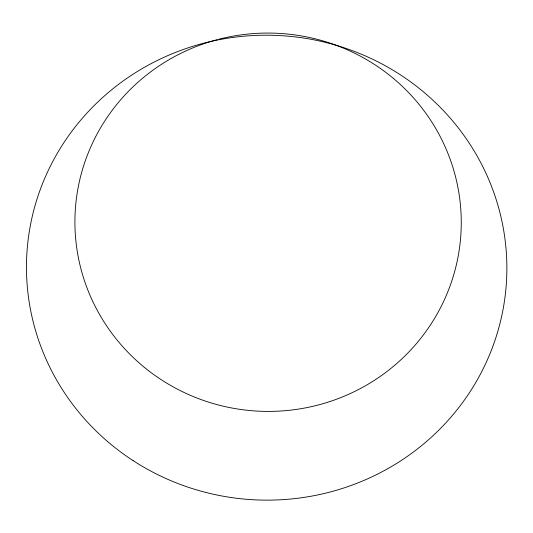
<?xml version="1.0" encoding="UTF-8"?>
<svg xmlns="http://www.w3.org/2000/svg" width="533" height="533" viewBox="0 0 533 533"><rect width="100%" height="100%" fill="white"/><g stroke="black" fill="none" stroke-linecap="round" stroke-linejoin="round"><path stroke-width="0.8" d="M218.89 39.229A193.179 189.175 1.8 0 1 454.609 271.69A193.179 189.175 1.8 0 1 131.684 356.011A193.179 189.175 1.8 0 1 217.297 39.642M133.123 460.639A240.216 232.468 1.8 0 0 506.35 283.463A240.216 232.468 1.8 0 0 160.52 58.916A240.216 232.468 1.8 0 0 133.123 460.639"/></g></svg>
